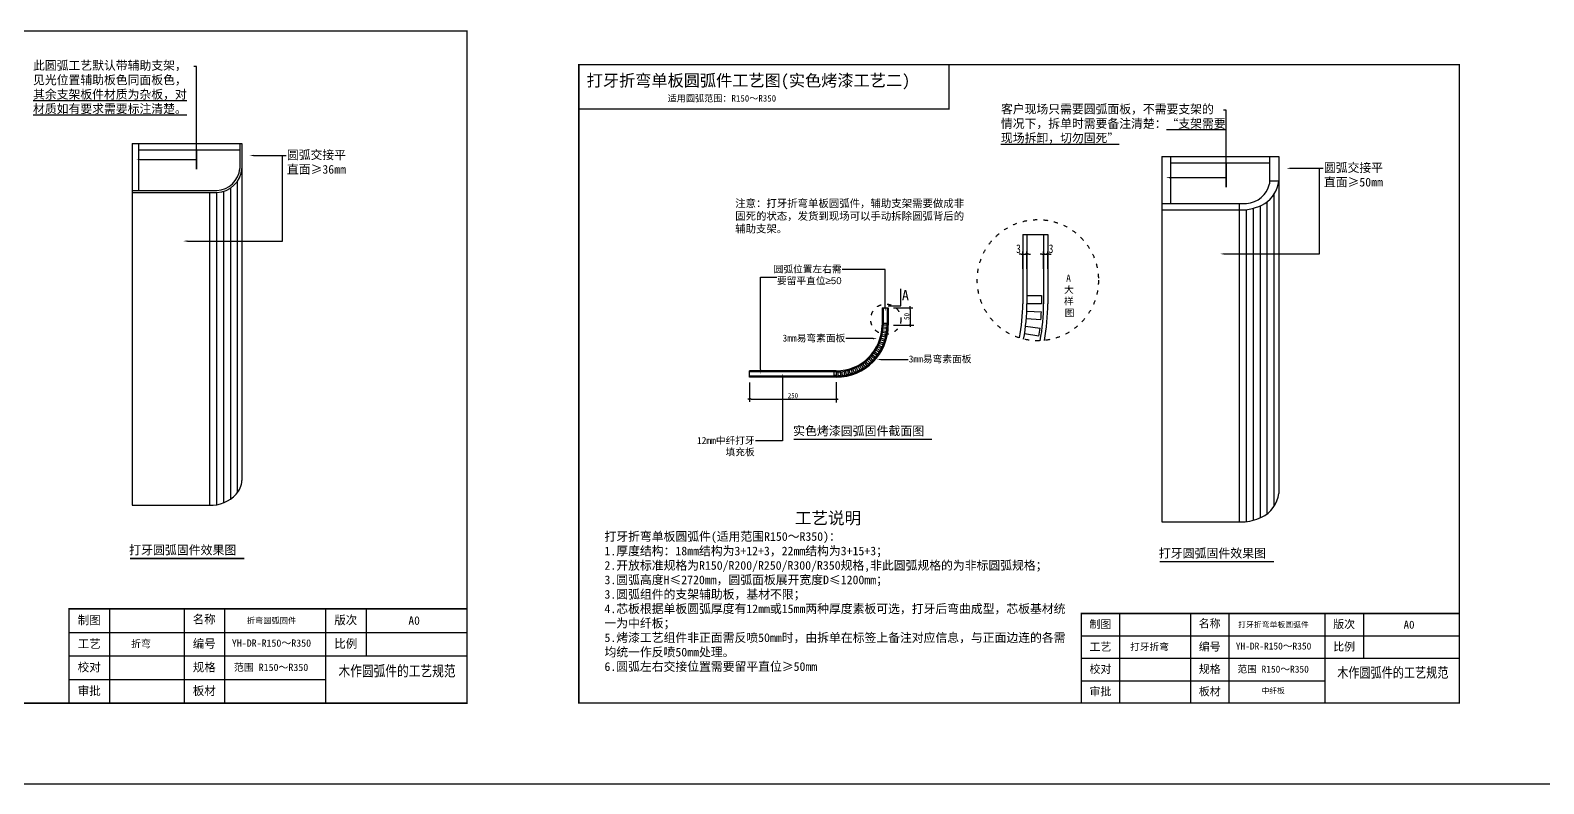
# Model space of a CAD drawing. Header units: millimetres. Extents: x 1116 to 19180, y 5378 to 16725.
# Drawn here: x 11381 to 15746, y 13863 to 16036 of the extents above; entities that cross this region are included whole.
import ezdxf
from ezdxf import colors
from ezdxf.entities.mleader import LeaderData, LeaderLine
from ezdxf.math import Vec2, Vec3

# ---------------------------------------------------------------- set-up
doc = ezdxf.new("R2010")
doc.units = ezdxf.units.MM
doc.linetypes.add('$0$ACAD_ISO03W100', pattern=[30, 12, -18])
for name, color, linetype in [('YQ_DIM', 3, 'Continuous'), ('YQ_TITLE', 6, 'Continuous'), ('图框', 7, 'Continuous')]:
    doc.layers.add(name, color=color, linetype=linetype)
doc.layers.add('常用', color=7, linetype='Continuous', lineweight=30)
doc.styles.get("Standard").update_dxf_attribs({"font": 'arial.ttf'})
doc.styles.add('YQ_DIM', font='simfang.ttf', dxfattribs={"width": 0.8})
doc.styles.add('YQ_TITLE', font='simhei.ttf')
doc.styles.add('黑体', font='simhei.ttf')
doc.dimstyles.new('yq5', dxfattribs={"dimscale": 5, "dimtxt": 3, "dimasz": 1, "dimexe": 1.5, "dimexo": 3, "dimgap": 0.5, "dimtad": 1, "dimdec": 1, "dimdsep": 46, "dimtxsty": 'YQ_DIM', "dimblk": 'YQTICK', "dimcen": 0, "dimclrd": 256, "dimclre": 256, "dimclrt": 7, "dimadec": 1, "dimazin": 2, "dimtfac": 1, "dimtdec": 1, "dimtix": 1, "dimtmove": 2, "dimatfit": 2, "dimfxl": 0, "dimtolj": 1, "dimtzin": 0, "dimarcsym": 0})

# ---------------------------------------------------------------- blocks, each defined once
blk = doc.blocks.new('YQTICK')
blk.add_line((-1, 0), (1, 0))
at = {"const_width": 0.4}
blk.add_lwpolyline([(0.53, 0.53), (-0.53, -0.53)], dxfattribs=at)
blk = doc.blocks.new('*D96')
at = {"lineweight": -2, "transparency": 16777216}
for p, q in [((13870.6, 15235.9), (13926.5, 15235.9)), ((13919, 15230.9), (13919, 15190.9)), ((13870.6, 15185.9), (13926.5, 15185.9))]:
    blk.add_line(p, q, dxfattribs=at)
at = {"layer": 'Defpoints', "color": 0, "transparency": 16777216}
for p in [(13855.6, 15235.9), (13855.6, 15185.9), (13919, 15185.9)]:
    blk.add_point(p, dxfattribs=at)
at = {"lineweight": -2, "transparency": 16777216, "xscale": 5, "yscale": 5, "zscale": 5}
for p, rotation in [((13919, 15235.9), 90), ((13919, 15185.9), 270)]:
    blk.add_blockref('YQTICK', p, dxfattribs=dict(at, rotation=rotation))
at = {"color": 7, "transparency": 16777216, "insert": (13908.9, 15210.9), "char_height": 15, "attachment_point": 5, "rotation": 90, "style": 'YQ_DIM'}
blk.add_mtext('\\A1;50', dxfattribs=at)
blk = doc.blocks.new('*D97')
at = {"lineweight": -2, "transparency": 16777216}
for p, q in [((13455.6, 15020.9), (13455.6, 14965.1)), ((13705.6, 15020.9), (13705.6, 14965.1)), ((13460.6, 14972.6), (13700.6, 14972.6))]:
    blk.add_line(p, q, dxfattribs=at)
at = {"layer": 'Defpoints', "color": 0, "transparency": 16777216}
for p in [(13455.6, 15035.9), (13705.6, 15035.9), (13705.6, 14972.6)]:
    blk.add_point(p, dxfattribs=at)
at = {"lineweight": -2, "transparency": 16777216, "xscale": 5, "yscale": 5, "zscale": 5, "rotation": 180}
blk.add_blockref('YQTICK', (13455.6, 14972.6), dxfattribs=at)
at = {"lineweight": -2, "transparency": 16777216, "xscale": 5, "yscale": 5, "zscale": 5}
blk.add_blockref('YQTICK', (13705.6, 14972.6), dxfattribs=at)
at = {"color": 7, "transparency": 16777216, "insert": (13580.6, 14982.6), "char_height": 15, "attachment_point": 5, "style": 'YQ_DIM'}
blk.add_mtext('\\A1;250', dxfattribs=at)
blk = doc.blocks.new('*D67')
at = {"layer": 'Defpoints', "color": 0, "transparency": 16777216}
for p in [(14255.4, 15390.9), (14243.4, 15332.9), (14255.4, 15332.9)]:
    blk.add_point(p, dxfattribs=at)
at = {"layer": 'YQ_DIM', "lineweight": -2, "transparency": 16777216}
for p, q in [((14238.4, 15390.9), (14233.4, 15390.9)), ((14243.4, 15347.9), (14243.4, 15398.4)), ((14243.4, 15390.9), (14255.4, 15390.9)), ((14255.4, 15347.9), (14255.4, 15398.4)), ((14260.4, 15390.9), (14265.4, 15390.9))]:
    blk.add_line(p, q, dxfattribs=at)
at = {"layer": 'YQ_DIM', "lineweight": -2, "transparency": 16777216, "xscale": 5, "yscale": 5, "zscale": 5}
blk.add_blockref('YQTICK', (14243.4, 15390.9), dxfattribs=at)
at = {"layer": 'YQ_DIM', "lineweight": -2, "transparency": 16777216, "xscale": 5, "yscale": 5, "zscale": 5, "rotation": 180}
blk.add_blockref('YQTICK', (14255.4, 15390.9), dxfattribs=at)
at = {"layer": 'YQ_DIM', "color": 7, "transparency": 16777216, "insert": (14231, 15406), "char_height": 15, "attachment_point": 5, "style": 'YQ_DIM'}
blk.add_mtext('\\A1;{\\H1.66667x;3}', dxfattribs=at)
blk = doc.blocks.new('*D68')
at = {"layer": 'Defpoints', "color": 0, "transparency": 16777216}
for p in [(14315.4, 15390.9), (14303.4, 15332.9), (14315.4, 15332.9)]:
    blk.add_point(p, dxfattribs=at)
at = {"layer": 'YQ_DIM', "lineweight": -2, "transparency": 16777216}
for p, q in [((14298.4, 15390.9), (14293.4, 15390.9)), ((14303.4, 15347.9), (14303.4, 15398.4)), ((14303.4, 15390.9), (14315.4, 15390.9)), ((14315.4, 15347.9), (14315.4, 15398.4)), ((14320.4, 15390.9), (14325.4, 15390.9))]:
    blk.add_line(p, q, dxfattribs=at)
at = {"layer": 'YQ_DIM', "lineweight": -2, "transparency": 16777216, "xscale": 5, "yscale": 5, "zscale": 5}
blk.add_blockref('YQTICK', (14303.4, 15390.9), dxfattribs=at)
at = {"layer": 'YQ_DIM', "lineweight": -2, "transparency": 16777216, "xscale": 5, "yscale": 5, "zscale": 5, "rotation": 180}
blk.add_blockref('YQTICK', (14315.4, 15390.9), dxfattribs=at)
at = {"layer": 'YQ_DIM', "color": 7, "transparency": 16777216, "insert": (14324.9, 15406), "char_height": 15, "attachment_point": 5, "style": 'YQ_DIM'}
blk.add_mtext('\\A1;{\\H1.66667x;3}', dxfattribs=at)

msp = doc.modelspace()

# ---------------------------------------------------------------- linework, layer by layer
for p, q in [((11674.89, 15709.64), (11674.89, 14666.58)), ((11674.89, 15709.64), (11991.59, 15709.64)), ((11692.89, 15709.64), (11692.89, 15573.96)), ((11692.89, 15691.64), (11985.59, 15691.64)), ((11985.59, 15709.64), (11985.59, 15637.72)), ((11991.59, 15709.64), (11991.59, 15637.72)), ((11991.59, 15709.64), (11991.59, 14737.72)), ((12108.22, 15428.25), (12108.22, 15675.19)), ((14644.28, 15672.64), (14644.28, 14618.11)), ((14644.28, 15672.64), (14982.08, 15672.64)), ((14669.88, 15672.64), (14669.88, 15536.95)), ((14954.97, 15672.64), (14954.97, 15593.34)), ((14982.08, 15672.64), (14982.08, 14700.72)), ((14669.88, 15653.79), (14954.97, 15653.79)), ((15098.71, 15391.24), (15098.71, 15638.19)), ((11978.23, 15600.53), (11978.23, 14702.21)), ((14982.08, 15600.72), (14954.97, 15600.72)), ((11898.23, 15567.96), (11898.23, 14666.58)), ((11918.23, 15567.96), (11918.23, 14667.78)), ((11938.23, 15571.27), (11938.23, 14673.25)), ((11958.23, 15580.83), (11958.23, 14683.84)), ((14947.62, 15541.33), (14947.62, 14641.33)), ((14967.62, 15562.37), (14967.62, 14662.37)), ((14644.28, 15518.11), (14867.62, 15518.11)), ((14867.62, 15536.95), (14867.62, 14618.11)), ((14887.62, 15518.88), (14887.62, 14618.11)), ((14907.62, 15522.7), (14907.62, 14622.7)), ((14927.62, 15529.86), (14927.62, 14629.86)), ((14243.43, 15447.71), (14315.43, 15447.71)), ((14243.43, 15447.71), (14243.43, 15247.68)), ((14255.43, 15447.71), (14255.43, 15247.68)), ((14303.43, 15447.71), (14303.43, 15247.71)), ((14315.43, 15447.71), (14315.43, 15247.71)), ((13837.56, 15235.94), (13855.56, 15235.94)), ((13837.56, 15235.94), (13837.56, 15185.93)), ((13840.56, 15235.94), (13840.56, 15185.93)), ((13852.56, 15235.94), (13852.56, 15185.94)), ((13855.56, 15235.94), (13855.56, 15185.94)), ((14255.43, 15271.68), (14297.43, 15271.68)), ((14297.43, 15247.67), (14255.43, 15247.68)), ((14297.43, 15271.68), (14297.43, 15247.71)), ((13840.56, 15191.93), (13851.06, 15191.93)), ((13851.06, 15191.93), (13851.06, 15185.94)), ((14295.54, 15200.84), (14253.68, 15204.23)), ((14254.99, 15226), (14296.96, 15224.32)), ((13835.23, 15148.39), (13845.32, 15145.47)), ((13846.83, 15151.11), (13836.63, 15153.63)), ((13837.83, 15158.95), (13848.12, 15156.85)), ((13849.17, 15162.59), (13838.81, 15164.28)), ((13839.58, 15169.68), (13850, 15168.41)), ((13850.59, 15174.22), (13840.12, 15175.07)), ((13840.45, 15180.52), (13850.94, 15180.09)), ((13851.06, 15185.93), (13840.56, 15185.93)), ((13870.56, 15185.94), (13929.12, 15185.94)), ((14289.89, 15154.32), (14248.43, 15161.06)), ((14251.5, 15182.66), (14293.19, 15177.6)), ((13821.87, 15098.53), (13813.48, 15104.83)), ((13816.67, 15109.26), (13825.31, 15103.3)), ((13828.53, 15108.17), (13819.65, 15113.78)), ((13822.48, 15118.45), (13831.57, 15113.2)), ((13834.39, 15118.32), (13825.09, 15123.2)), ((13827.53, 15128.08), (13837.01, 15123.58)), ((13839.41, 15128.9), (13829.75, 15133.02)), ((13831.79, 15138.08), (13841.61, 15134.36)), ((13843.57, 15139.86), (13833.61, 15143.18)), ((13748.32, 15057.89), (13751.64, 15047.93)), ((13757.14, 15049.89), (13753.42, 15059.71)), ((13758.48, 15061.75), (13762.6, 15052.09)), ((13767.92, 15054.49), (13763.42, 15063.97)), ((13768.3, 15066.41), (13773.18, 15057.11)), ((13778.3, 15059.93), (13773.05, 15069.02)), ((13777.72, 15071.85), (13783.33, 15062.97)), ((13788.2, 15066.19), (13782.24, 15074.83)), ((13786.67, 15078.02), (13792.97, 15069.63)), ((13797.57, 15073.23), (13790.93, 15081.36)), ((13795.09, 15084.9), (13802.05, 15077.04)), ((13799.07, 15088.57), (13806.34, 15081)), ((13802.93, 15092.43), (13810.5, 15085.16)), ((13814.46, 15089.45), (13806.6, 15096.41)), ((13810.14, 15100.57), (13818.27, 15093.93)), ((13705.57, 15053.94), (13455.56, 15053.94)), ((13455.56, 15035.94), (13455.56, 15053.94)), ((13705.57, 15050.94), (13455.56, 15050.94)), ((13705.56, 15038.94), (13455.56, 15038.94)), ((13705.56, 15035.94), (13455.56, 15035.94)), ((13699.57, 15040.44), (13699.57, 15050.94)), ((13705.56, 15040.44), (13699.57, 15040.44)), ((13705.56, 15020.94), (13705.56, 14962.38)), ((13705.57, 15050.94), (13705.57, 15040.44)), ((13711.41, 15040.56), (13710.99, 15051.05)), ((13716.43, 15051.38), (13717.28, 15040.91)), ((13723.09, 15041.5), (13721.82, 15051.93)), ((13727.22, 15052.69), (13728.91, 15042.33)), ((13734.65, 15043.38), (13732.55, 15053.67)), ((13737.87, 15054.87), (13740.39, 15044.67)), ((13746.03, 15046.18), (13743.11, 15056.27)), ((11674.89, 14666.58), (11907.93, 14666.58)), ((14644.28, 14618.11), (14877.32, 14618.11)), ((1115.77, 13863.27), (19180.15, 13863.27))]:
    msp.add_line(p, q)
at = {"color": 3, "lineweight": -3}
for p, q in [((13891.38, 15241.49), (13891.38, 15290.74)), ((13854.79, 15241.49), (13891.38, 15241.49))]:
    msp.add_line(p, q, dxfattribs=at)
for points in [[(11674.89, 15573.96), (11919.18, 15573.96, 0.3741321), (11985.59, 15637.72)], [(11674.89, 15567.96), (11919.36, 15567.96, 0.376818), (11991.59, 15637.72, 0.3325485)], [(14644.28, 15536.95), (14888.56, 15536.95, 0.3318688), (14954.97, 15593.34)], [(11897.96, 14666.59, 0.222901), (11975.36, 14698.78, 0.1702345), (11991.59, 14737.72, 0.1479908)]]:
    msp.add_lwpolyline(points, format="xyb")
at = {"linetype": '$0$ACAD_ISO03W100'}
for centre, radius in [((14286.88, 15315.46), 174.74), ((13848.42, 15202.88), 43.69)]:
    msp.add_circle(centre, radius, dxfattribs=at)
for centre, radius, start, end in [((14894.47, 15611.87), 88.32, 301.98706, 352.74722), ((14872.47, 15652.45), 134.43, 267.93218, 300.77664), ((13715.43, 15247.71), 528, 349.21112, 0), ((13715.43, 15247.71), 540, 349.10383, 0), ((13715.43, 15247.71), 588, 349.52846, 0), ((13715.43, 15247.71), 582, 359.99628, 0), ((13715.43, 15247.71), 600, 349.82935, 0), ((13715.43, 15247.71), 582, 355.38089, 357.69603), ((13705.56, 15185.94), 150, 270, 0), ((13705.56, 15185.94), 132, 270, 0), ((13705.56, 15185.94), 135, 270, 0), ((13705.56, 15185.94), 147, 270, 0), ((13705.56, 15185.94), 145.5, 341.53474, 343.84988), ((13705.56, 15185.94), 145.5, 346.15012, 348.46526), ((13705.56, 15185.94), 145.5, 350.76551, 353.08065), ((13705.56, 15185.94), 145.5, 355.38089, 357.69603), ((13705.56, 15185.94), 145.5, 359.99628, 0), ((13715.43, 15247.71), 582, 350.76551, 353.08065), ((13705.56, 15185.94), 145.5, 323.0732, 325.38834), ((13705.56, 15185.94), 145.5, 327.68858, 330.00372), ((13705.56, 15185.94), 145.5, 332.30397, 334.61911), ((13705.56, 15185.94), 145.5, 336.91935, 339.23449), ((13705.56, 15185.94), 145.5, 299.99628, 302.31142), ((13705.56, 15185.94), 145.5, 304.61166, 306.9268), ((13705.56, 15185.94), 145.5, 309.22705, 311.54218), ((13705.56, 15185.94), 145.5, 313.84243, 316.15757), ((13705.56, 15185.94), 145.5, 318.45782, 320.77295), ((13705.56, 15185.94), 145.5, 270, 270.00372), ((13705.56, 15185.94), 145.5, 272.30397, 274.61911), ((13705.56, 15185.94), 145.5, 276.91935, 279.23449), ((13705.56, 15185.94), 145.5, 281.53474, 283.84988), ((13705.56, 15185.94), 145.5, 286.15012, 288.46526), ((13705.56, 15185.94), 145.5, 290.76551, 293.08065), ((13705.56, 15185.94), 145.5, 295.38089, 297.69603), ((14894.47, 14711.87), 88.32, 294.93426, 352.74722), ((14872.47, 14752.45), 134.43, 272.06782, 296.14469)]:
    msp.add_arc(centre, radius, start, end)
at = {"layer": 'YQ_TITLE', "const_width": 4.48}
for points in [[(13583.1, 14856.4), (13981.19, 14856.4)], [(11668.34, 14512.84), (11998.96, 14512.84)], [(14637.73, 14503.65), (14968.35, 14503.65)]]:
    msp.add_lwpolyline(points, dxfattribs=at)
at = {"layer": '图框'}
for p, q in [((11609.54, 14367.81), (11609.54, 14095.75)), ((11824.74, 14367.81), (11824.74, 14095.75)), ((11941.34, 14367.81), (11941.34, 14095.75)), ((12232.83, 14367.81), (12232.83, 14095.75)), ((12349.43, 14367.81), (12349.43, 14231.78)), ((14522.66, 14354.21), (14522.66, 14095.75)), ((14727.1, 14354.21), (14727.1, 14095.75)), ((14837.87, 14354.21), (14837.87, 14095.75)), ((15114.79, 14354.21), (15114.79, 14095.75)), ((15225.56, 14354.21), (15225.56, 14224.98)), ((11492.94, 14299.79), (12640.93, 14299.79)), ((14411.89, 14289.59), (15502.48, 14289.59)), ((11492.94, 14231.78), (12640.93, 14231.78)), ((14411.89, 14224.98), (15502.48, 14224.98)), ((11492.94, 14163.76), (12232.83, 14163.76)), ((14411.89, 14160.36), (15114.79, 14160.36))]:
    msp.add_line(p, q, dxfattribs=at)
at = {"layer": '常用', "lineweight": -3}
for points, const_width in [([(12640.93, 14367.81), (11492.94, 14367.81), (11492.94, 14095.75), (9967.93, 14095.75), (9967.93, 16034.18), (12640.93, 16034.18), (12640.93, 14095.75), (11492.94, 14095.75)], 4.16), ([(15502.48, 14354.21), (14411.89, 14354.21), (14411.89, 14095.75), (12963.13, 14095.75), (12963.13, 15937.26), (15502.48, 15937.26), (15502.48, 14095.75), (14411.89, 14095.75)], 3.95)]:
    msp.add_lwpolyline(points, dxfattribs=dict(at, const_width=const_width))
at = {"layer": '常用', "lineweight": -3, "const_width": 3.95}
msp.add_lwpolyline([(12963.13, 15937.26), (14030.62, 15937.26), (14030.62, 15809.09), (12963.13, 15809.09)], close=True, dxfattribs=at)

# ---------------------------------------------------------------- texts
at = {"attachment_point": 1}
for s, width, insert, char_height in [('\\pi5.44113;{\\fSimSun|b0|i0|c0|p2;A\\P\\pi-0.70412;\\fSimSun|b0|i0|c134|p2;大\\P\\pi-0.87172;样\\P\\pi1.08359;图}', 24.4018, (14363.12, 15331.53), 20), ('\\pi549.3115;{\\fSimHei|b0|i0|c134|p49;\\H1.4x;工艺说明\\P\\pi0;\\H0.71429x;打牙折弯单板圆弧件(适用范围R150～R350)：\\P1.厚度结构：18mm结构为3+12+3，22mm结构为3+15+3；\\P2.\\H0.99999x;开放标准规格为R150/R200/R250/R300/R350规格\\fSimHei|b0|i0|c0|p49;,\\fSimHei|b0|i0|c134|p49;非此圆弧规格的为非标圆弧规格；\\fSimHei|b0|i0|c0|p49;\\P3.\\fSimHei|b0|i0|c134|p49;圆弧高度H≤\\fSimHei|b0|i0|c0|p49;2\\fSimHei|b0|i0|c134|p49;720mm，圆弧面板展开宽度D≤1200mm；\\P\\H1.00001x;3.圆弧组件的支架辅助板，基材不限；\\P\\fSimHei|b0|i0|c0|p49;4\\fSimHei|b0|i0|c134|p49;.芯板根据单板圆弧厚度有12mm或15mm两种厚度素板可选，打牙后弯曲成型，芯板基材统一为中纤板；\\fSimHei|b0|i0|c0|p49;\\P\\fSimHei|b0|i0|c134|p49;\\H0.99999x;5\\fSimHei|b0|i0|c0|p49;.\\fSimHei|b0|i0|c134|p49;烤漆工艺组件非正面需反喷50mm时，由拆单在标签上备注对应信息，与正面边连的各需均统一作反喷50mm处理。\\P6.圆弧左右交接位置需要留平直位≥50mm}', 1357.0521, (13037.1, 14647.09), 25)]:
    msp.add_mtext_dynamic_manual_height_columns(s, width=width, gutter_width=1750, heights=[0], dxfattribs=dict(at, insert=insert, char_height=char_height))
at = {"color": 3, "insert": (13894.74, 15287.05), "char_height": 30, "attachment_point": 1}
msp.add_mtext_dynamic_manual_height_columns('{\\fSimHei|b0|i0|c0|p49;A}', width=36.1367, gutter_width=1750, heights=[0], dxfattribs=at)
at = {"layer": 'YQ_TITLE', "style": 'YQ_TITLE'}
for s, height, p in [('打牙折弯单板圆弧件工艺图(实色烤漆工艺二)', 34.2, (12985.9, 15874.37)), ('适用圆弧范围：R150～R350', 18.81, (13219.11, 15830.55)), ('实色烤漆圆弧固件截面图', 25.2, (13580.97, 14868.15)), ('打牙圆弧固件效果图', 25.2, (11666.22, 14524.58)), ('打牙圆弧固件效果图', 25.2, (14635.6, 14515.39))]:
    msp.add_text(s, height=height, dxfattribs=at).set_placement(p)
at = {"layer": 'YQ_TITLE', "insert": (13414.08, 15548.12), "char_height": 22, "attachment_point": 1, "style": 'YQ_TITLE'}
msp.add_mtext_dynamic_manual_height_columns('{\\fSimSun|b0|i0|c134|p2;注意：打牙折弯单板圆弧件，辅助支架需要做成非固死的状态，发货到现场可以手动拆除圆弧背后的辅助支架。}', width=676.6623, gutter_width=1750, heights=[0], dxfattribs=at)
at = {"layer": '图框', "attachment_point": 5, "style": '黑体'}
for s, insert, char_height, width in [('制图', (11551.24, 14333.8), 24.291, 116.5976), ('{\\fﾺￚￌﾣﾤ|b0|i0|c134|p2;名称}', (11882.71, 14336.02), 24.2912, 116.5976), ('{\\fSimSun|b0|i0|c134|p2;\\C3;折弯圆弧固件}', (12076.71, 14332.92), 17.0013, 236.1101), ('版次', (12291.13, 14333.8), 24.291, 116.5976), ('A0', (12488.22, 14333.71), 24.291, 116.5976), ('制图', (14467.28, 14321.9), 23.077, 110.7677), ('{\\fﾺￚￌﾣﾤ|b0|i0|c134|p2;名称}', (14782.17, 14324.01), 23.0766, 110.7677), ('{\\fSimSun|b0|i0|c134|p2;\\C3;打牙折弯单板圆弧件}', (14966.47, 14321.06), 16.1513, 224.3046), ('版次', (15170.18, 14321.9), 23.077, 110.7677), ('A0', (15357.4, 14321.81), 23.077, 110.7677), ('工艺', (11551.24, 14265.79), 24.291, 116.5976), ('{\\fSimSun|b0|i0|c134|p2;\\C3;折弯}', (11700.37, 14265.79), 20.9893, 291.494), ('编号', (11883.04, 14265.79), 24.291, 116.5976), ('{\\fSimSun|b0|i0|c134|p2;\\C3;YH-DR-R150～R350}', (12076.83, 14268.75), 20.9893, 291.494), ('比例', (12291.13, 14265.79), 24.291, 116.5976), ('工艺', (14467.28, 14257.28), 23.077, 110.7677), ('编号', (14782.49, 14257.28), 23.077, 110.7677), ('比例', (15170.18, 14257.28), 23.077, 110.7677), ('{\\fSimSun|b0|i0|c134|p2;\\C3;打牙折弯}', (14608.95, 14257.28), 19.9398, 276.9193), ('{\\fSimSun|b0|i0|c134|p2;\\C3;YH-DR-R150～R350}', (14966.59, 14260.1), 19.9398, 276.9193), ('校对', (11551.24, 14197.77), 24.291, 116.5976), ('规格', (11883.04, 14197.77), 24.291, 116.5976), ('{\\fSimSun|b0|i0|c134|p2;\\C3;范围 R150～R350}', (12075.66, 14197.73), 20.9893, 291.494), ('{\\fSimSun|b0|i0|c134|p2;\\W0.8;\\C0;木作圆弧件的工艺规范}', (12438.84, 14186.82), 30.9316, 412.3176), ('校对', (14467.28, 14192.67), 23.077, 110.7677), ('规格', (14782.49, 14192.67), 23.077, 110.7677), ('{\\fSimSun|b0|i0|c134|p2;\\C3;范围 R150～R350}', (14965.48, 14192.64), 19.9398, 276.9193), ('{\\fSimSun|b0|i0|c134|p2;\\W0.8;\\C0;木作圆弧件的工艺规范}', (15310.5, 14182.27), 29.385, 391.7018), ('审批', (11551.24, 14129.76), 24.291, 116.5976), ('板材', (11883.04, 14129.76), 24.291, 116.5976), ('审批', (14467.28, 14128.06), 23.077, 110.7677), ('板材', (14782.49, 14128.06), 23.077, 110.7677), ('{\\fSimSun|b0|i0|c134|p2;\\C3;中纤板}', (14965.48, 14130.57), 15.9519, 221.5354)]:
    msp.add_mtext(s, dxfattribs=dict(at, insert=insert, char_height=char_height, width=width))

# ---------------------------------------------------------------- dimensions: what is measured, and where the dimension line sits
dim = msp.add_linear_dim(base=(13919, 15185.94), p1=(13855.56, 15235.94), p2=(13855.56, 15185.94), angle=90, dimstyle='yq5')
dim.commit()
dim.dimension.update_dxf_attribs({"geometry": '*D96', "text_midpoint": (13908.91, 15210.94)})
dim = msp.add_linear_dim(base=(13705.56, 14972.56), p1=(13455.56, 15035.94), p2=(13705.56, 15035.94), dimstyle='yq5')
dim.commit()
dim.dimension.update_dxf_attribs({"geometry": '*D97', "text_midpoint": (13580.56, 14982.65)})
at = {"layer": 'YQ_DIM'}
for base, p1, p2, picture, middle in [((14255.43, 15390.87), (14243.43, 15332.93), (14255.43, 15332.93), '*D67', (14231.02, 15406.01)), ((14315.43, 15390.87), (14303.43, 15332.93), (14315.43, 15332.93), '*D68', (14324.92, 15406.01))]:
    dim = msp.add_linear_dim(base=base, p1=p1, p2=p2, text='{\\H1.66667x;3}', dimstyle='yq5', dxfattribs=at)
    dim.commit()
    dim.dimension.update_dxf_attribs({"geometry": picture, "text_midpoint": middle, "dimtype": 160})

# ---------------------------------------------------------------- leaders
ml = msp.add_multileader_mtext('Standard')
ml.set_content('{\\fSimSun|b0|i0|c134|p2;此圆弧工艺默认带辅助支架，见光位置辅助板色同面板色，\\L其余支架板件材质为杂板，对材质如有要求需要标注清楚。}', color=256)
ml.set_leader_properties()
ml.build(insert=Vec2(0, 0))
ml.multileader.update_dxf_attribs({"arrow_head_size": 12})
ctx = ml.context
ctx.base_point, ctx.char_height, ctx.arrow_head_size, ctx.plane_origin = Vec3(11387.21, 15932.18), 25, 12, Vec3(11967.72, 15701.45)
notes = []
notes.append((ctx, [(0, (1, 1, 0), (11860.94, 15932.18), (-1, 0), 8, [(2, [(11860.94, 15701.45), (11860.94, 15635.74)], 0, [])])]))
ctx.mtext.insert, ctx.mtext.width, ctx.mtext.defined_height, ctx.mtext.flow_direction = Vec3(11389.21, 15947.18), 469.0413, 66.17, 5
ml = msp.add_multileader_mtext('Standard')
ml.set_content('{\\fSimSun|b0|i0|c134|p2;客户现场只需要圆弧面板，不需要支架的情况下，拆单时需要备注清楚：\\L“支架需要现场拆卸，切勿固死”}', color=256)
ml.set_leader_properties()
ml.build(insert=Vec2(0, 0))
ml.multileader.update_dxf_attribs({"arrow_head_size": 12})
ctx = ml.context
ctx.base_point, ctx.char_height, ctx.arrow_head_size, ctx.plane_origin = Vec3(14178.52, 15806.3), 25, 12, Vec3(14937.1, 15664.45)
notes.append((ctx, [(0, (1, 1, 0), (14830.33, 15806.3), (-1, 0), 8, [(2, [(14830.33, 15661.98), (14830.33, 15583.79)], 0, [])])]))
ctx.mtext.insert, ctx.mtext.width, ctx.mtext.defined_height, ctx.mtext.flow_direction = Vec3(14180.52, 15821.3), 645.901, 132.93, 5
ml = msp.add_multileader_mtext('Standard')
ml.set_content('', color=256)
ml.set_leader_properties()
ml.build(insert=Vec2(0, 0))
ml.multileader.update_dxf_attribs({"arrow_head_size": 12})
ctx = ml.context
ctx.base_point, ctx.char_height, ctx.arrow_head_size, ctx.plane_origin = Vec3(11860.94, 15663.24), 20, 12, Vec3(11686.58, 15663.24)
notes.append((ctx, [(0, (1, 1, 0), (11852.81, 15663.24), (1, 0), 8.13, [(0, [(11686.58, 15663.24)], 0, [])])]))
ctx.mtext.insert, ctx.mtext.flow_direction = Vec3(11862.94, 15673.24), 5
ml = msp.add_multileader_mtext('Standard')
ml.set_content('{\\fSimSun|b0|i0|c134|p2;圆弧交接平直面≥36mm}', color=256)
ml.set_leader_properties()
ml.build(insert=Vec2(0, 0))
ml.multileader.update_dxf_attribs({"arrow_head_size": 12})
ctx = ml.context
ctx.base_point, ctx.char_height, ctx.arrow_head_size, ctx.plane_origin = Vec3(12119.32, 15675.19), 25, 12, Vec3(12565.31, 15675.19)
notes.append((ctx, [(1, (1, 1, 0), (12111.32, 15675.19), (1, 0), 8, [(2, [(12013.17, 15675.19)], 0, [])])]))
ctx.mtext.insert, ctx.mtext.width, ctx.mtext.flow_direction = Vec3(12121.32, 15689.37), 191.2867, 5
ml = msp.add_multileader_mtext('Standard')
ml.set_content('{\\fSimSun|b0|i0|c134|p2;圆弧交接平直面≥50mm}', color=256)
ml.set_leader_properties()
ml.build(insert=Vec2(0, 0))
ml.multileader.update_dxf_attribs({"arrow_head_size": 12})
ctx = ml.context
ctx.base_point, ctx.char_height, ctx.arrow_head_size, ctx.plane_origin = Vec3(15109.82, 15638.19), 25, 12, Vec3(15555.8, 15638.19)
notes.append((ctx, [(1, (1, 1, 0), (15101.82, 15638.19), (1, 0), 8, [(2, [(15003.66, 15638.19)], 0, [])])]))
ctx.mtext.insert, ctx.mtext.width, ctx.mtext.flow_direction = Vec3(15111.82, 15652.37), 191.2867, 5
ml = msp.add_multileader_mtext('Standard')
ml.set_content('', color=256)
ml.set_leader_properties()
ml.build(insert=Vec2(0, 0))
ml.multileader.update_dxf_attribs({"arrow_head_size": 12})
ctx = ml.context
ctx.base_point, ctx.char_height, ctx.arrow_head_size, ctx.plane_origin = Vec3(14830.33, 15611.28), 20, 12, Vec3(14655.97, 15611.28)
notes.append((ctx, [(0, (1, 1, 0), (14822.2, 15611.28), (1, 0), 8.13, [(0, [(14655.97, 15611.28)], 0, [])])]))
ctx.mtext.insert, ctx.mtext.flow_direction = Vec3(14832.33, 15621.28), 5
ml = msp.add_multileader_mtext('Standard')
ml.set_content('', color=256)
ml.set_leader_properties()
ml.build(insert=Vec2(0, 0))
ml.multileader.update_dxf_attribs({"arrow_head_size": 12})
ctx = ml.context
ctx.base_point, ctx.char_height, ctx.arrow_head_size, ctx.plane_origin = Vec3(12108.22, 15428.25), 20, 12, Vec3(11822.35, 15428.25)
notes.append((ctx, [(0, (1, 1, 0), (12100.09, 15428.25), (1, 0), 8.13, [(0, [(11822.35, 15428.25)], 0, [])])]))
ctx.mtext.insert, ctx.mtext.flow_direction = Vec3(12110.22, 15438.25), 5
ml = msp.add_multileader_mtext('Standard')
ml.set_content('', color=256)
ml.set_leader_properties()
ml.build(insert=Vec2(0, 0))
ml.multileader.update_dxf_attribs({"arrow_head_size": 12})
ctx = ml.context
ctx.base_point, ctx.char_height, ctx.arrow_head_size, ctx.plane_origin = Vec3(15098.71, 15391.24), 20, 12, Vec3(14812.84, 15391.24)
notes.append((ctx, [(0, (1, 1, 0), (15090.59, 15391.24), (1, 0), 8.13, [(0, [(14812.84, 15391.24)], 0, [])])]))
ctx.mtext.insert, ctx.mtext.flow_direction = Vec3(15100.71, 15401.24), 5
at = {"linetype": '$0$ACAD_ISO03W100'}
ml = msp.add_multileader_mtext('Standard', dxfattribs=at)
ml.set_content('', color=256)
ml.set_leader_properties()
ml.build(insert=Vec2(0, 0))
ml.multileader.update_dxf_attribs({"arrow_head_size": 12})
ctx = ml.context
ctx.base_point, ctx.char_height, ctx.arrow_head_size, ctx.plane_origin = Vec3(13534.49, 15323.79), 20, 12, Vec3(13487.09, 15045.47)
notes.append((ctx, [(0, (1, 1, 0), (13487.09, 15323.79), (1, 0), 47.4, [(0, [(13487.09, 15045.47)], 0, [])])]))
ctx.mtext.insert, ctx.mtext.flow_direction = Vec3(13536.49, 15333.79), 5
ml = msp.add_multileader_mtext('Standard', dxfattribs=at)
ml.set_content('{\\fSimSun|b0|i0|c134|p2;圆弧位置左右需要留平直位}≥50', color=256)
ml.set_leader_properties()
ml.build(insert=Vec2(0, 0))
ml.multileader.update_dxf_attribs({"arrow_head_size": 12})
ctx = ml.context
ctx.base_point, ctx.char_height, ctx.arrow_head_size, ctx.plane_origin = Vec3(13523.95, 15345.99), 20, 12, Vec3(13978.42, 15345.99)
ctx.text_align_type = 2
notes.append((ctx, [(0, (1, 1, 0), (13846.74, 15345.99), (-1, 0), 123.81, [(0, [(13846.74, 15225.42)], 0, [])])]))
ctx.mtext.insert, ctx.mtext.width, ctx.mtext.alignment, ctx.mtext.flow_direction = Vec3(13720.92, 15357.39), 203.1644, 3, 5
ml = msp.add_multileader_mtext('Standard')
ml.set_content('{\\fSimHei|b0|i0|c134|p49;\\H1.00001x;3mm易弯素面板}', color=256)
ml.set_leader_properties()
ml.build(insert=Vec2(0, 0))
ml.multileader.update_dxf_attribs({"arrow_head_size": 12})
ctx = ml.context
ctx.base_point, ctx.char_height, ctx.arrow_head_size, ctx.plane_origin = Vec3(13544.87, 15146.94), 20, 12, Vec3(13823.77, 15146.94)
ctx.text_align_type = 2
notes.append((ctx, [(0, (1, 1, 0), (13741.48, 15146.94), (-1, 0), 8, [(0, [(13823.77, 15146.94)], 0, [])])]))
ctx.mtext.insert, ctx.mtext.alignment, ctx.mtext.flow_direction = Vec3(13731.48, 15158.51), 3, 5
ml = msp.add_multileader_mtext('Standard')
ml.set_content('{\\fSimHei|b0|i0|c134|p49;\\H1.00001x;3mm易弯素面板}', color=256)
ml.set_leader_properties()
ml.build(insert=Vec2(0, 0))
ml.multileader.update_dxf_attribs({"arrow_head_size": 12})
ctx = ml.context
ctx.base_point, ctx.char_height, ctx.arrow_head_size, ctx.plane_origin = Vec3(13912.53, 15086.7), 20, 12, Vec3(13822.24, 15086.7)
notes.append((ctx, [(0, (1, 1, 0), (13904.53, 15086.7), (1, 0), 8, [(0, [(13822.24, 15086.7)], 0, [])])]))
ctx.mtext.insert, ctx.mtext.flow_direction = Vec3(13914.53, 15098.27), 5
ml = msp.add_multileader_mtext('Standard')
ml.set_content('{\\fSimSun|b0|i0|c134|p2;12mm中纤打牙填充板}', color=256)
ml.set_leader_properties()
ml.build(insert=Vec2(0, 0))
ml.multileader.update_dxf_attribs({"arrow_head_size": 12})
ctx = ml.context
ctx.base_point, ctx.char_height, ctx.arrow_head_size, ctx.plane_origin = Vec3(13301.47, 14851.77), 20, 12, Vec3(13550.14, 15046.94)
ctx.text_align_type = 2
notes.append((ctx, [(0, (1, 1, 0), (13550.14, 14851.77), (-1, 0), 77.85, [(0, [(13550.14, 15046.94)], 0, [])])]))
ctx.mtext.insert, ctx.mtext.width, ctx.mtext.alignment, ctx.mtext.flow_direction = Vec3(13470.28, 14863.28), 184.3535, 3, 5
for ctx, leaders in notes:
    for number, flags, end, landing, length, lines in leaders:
        leader = LeaderData()
        leader.index, (leader.has_last_leader_line, leader.has_dogleg_vector, leader.attachment_direction) = number, flags
        leader.last_leader_point, leader.dogleg_vector, leader.dogleg_length = Vec3(end), Vec3(landing), length
        for number, points, colour, breaks in lines:
            line = LeaderLine()
            line.index, line.vertices, line.color, line.breaks = number, Vec3.list(points), colors.encode_raw_color(colour), breaks
            leader.lines.append(line)
        ctx.leaders.append(leader)

doc.saveas('drawing.dxf')
